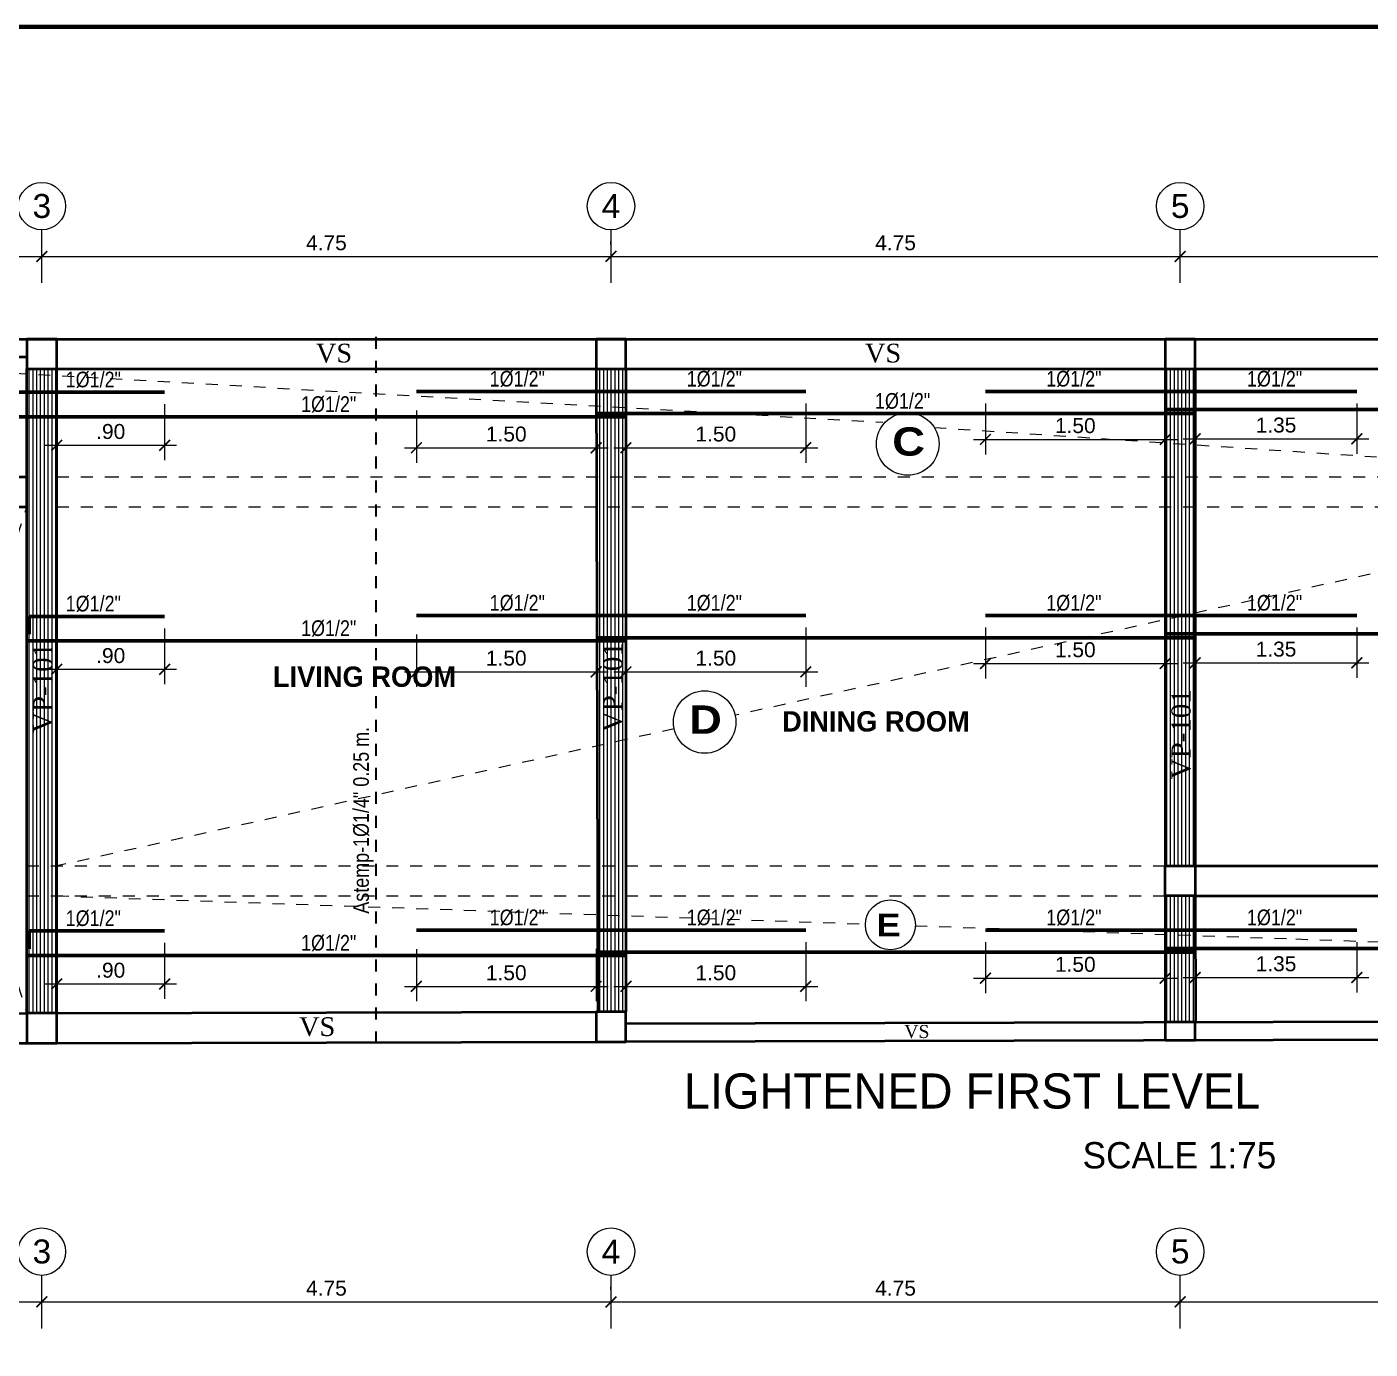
# Model space of a CAD drawing. Header units: millimetres. Extents: x 565 to 912, y 163 to 192.
# Drawn here: x 716.13 to 727.34, y 180.68 to 191.72 of the extents above; entities that cross this region are included whole.
import ezdxf

# ---------------------------------------------------------------- set-up
doc = ezdxf.new("R2010")
doc.units = ezdxf.units.MM
doc.header["$LTSCALE"] = 0.0125
doc.linetypes.add('DASHED2', pattern=[9.525, 6.35, -3.175])
for name, color, linetype, lineweight in [('ACERO', 150, 'Continuous', 60), ('COLUMNAS', 162, 'Continuous', 40), ('COTAS', 9, 'Continuous', 9), ('cotas_v', 130, 'Continuous', 20), ('MARKO', 186, 'Continuous', 80), ('proy', 254, 'Continuous', 0), ('PROYECCCIONES', 9, 'DASHED2', 9), ('PROYECCIONES', 7, 'DASHED2', 30), ('TEXTO', 6, 'Continuous', 15), ('VIGAS', 121, 'Continuous', 40)]:
    doc.layers.add(name, color=color, linetype=linetype, lineweight=lineweight)
doc.layers.add('DETALLES', color=1, linetype='Continuous')
doc.styles.add('ARIAL', font='arial.ttf')
doc.styles.add('NOMBRE-2', font='arial.ttf')
doc.styles.add('op', font='romab___.ttf')
doc.styles.add('TEXTO', font='stylu.ttf')
doc.dimstyles.new('PLANTA', dxfattribs={"dimtxt": 0.125, "dimasz": 0.09, "dimexe": 0.125, "dimexo": 0.1, "dimgap": 0.05, "dimtad": 1, "dimzin": 4, "dimdsep": 46, "dimtxsty": 'NOMBRE-2', "dimblk1": 'ARCHTICK', "dimblk2": 'ARCHTICK', "dimsah": 1, "dimcen": 0, "dimdle": 0.1, "dimclrd": 1, "dimclre": 1, "dimclrt": 256, "dimadec": 0, "dimazin": 0, "dimtfac": 1, "dimtmove": 1, "dimatfit": 3, "dimldrblk": 'ARCHTICK', "dimfxl": 0, "dimtolj": 1, "dimtzin": 0, "dimlwd": 0, "dimlwe": 0, "dimarcsym": 0})
pattern_1 = [(90, (21.27016, 2.200372), (-0.03175, 2e-18), [])]

# ---------------------------------------------------------------- blocks, each defined once
blk = doc.blocks.new('_ARCHTICK')
at = {"color": 0, "linetype": 'ByBlock', "const_width": 0.15}
blk.add_lwpolyline([(-0.5, -0.5), (0.5, 0.5)], dxfattribs=at)
blk = doc.blocks.new('*D346')
at = {"layer": 'COTAS', "color": 1, "lineweight": 0, "transparency": 16777216}
for p, q in [((716.256, 189.902), (716.256, 189.927)), ((721.006, 189.902), (721.006, 189.927)), ((716.156, 189.802), (721.106, 189.802))]:
    blk.add_line(p, q, dxfattribs=at)
at = {"layer": 'Defpoints', "color": 0, "transparency": 16777216}
for p in [(716.256, 189.802), (721.006, 189.802), (721.006, 189.802)]:
    blk.add_point(p, dxfattribs=at)
at = {"layer": 'COTAS', "color": 1, "lineweight": 0, "transparency": 16777216, "xscale": 0.09, "yscale": 0.09, "zscale": 0.09, "rotation": 180}
blk.add_blockref('_ARCHTICK', (716.256, 189.802), dxfattribs=at)
at = {"layer": 'COTAS', "color": 1, "lineweight": 0, "transparency": 16777216, "xscale": 0.09, "yscale": 0.09, "zscale": 0.09}
blk.add_blockref('_ARCHTICK', (721.006, 189.802), dxfattribs=at)
at = {"layer": 'COTAS', "transparency": 16777216, "insert": (718.631, 189.915), "char_height": 0.125, "attachment_point": 5, "style": 'NOMBRE-2'}
blk.add_mtext('\\A1;4.75', dxfattribs=at)
blk = doc.blocks.new('*D350')
at = {"layer": 'COTAS', "color": 1, "lineweight": 0, "transparency": 16777216}
for p, q in [((713.506, 189.68), (713.506, 189.927)), ((716.256, 189.902), (716.256, 189.927)), ((713.406, 189.802), (716.356, 189.802))]:
    blk.add_line(p, q, dxfattribs=at)
at = {"layer": 'Defpoints', "color": 0, "transparency": 16777216}
for p in [(716.256, 189.802), (716.256, 189.802), (713.506, 189.58)]:
    blk.add_point(p, dxfattribs=at)
at = {"layer": 'COTAS', "color": 1, "lineweight": 0, "transparency": 16777216, "xscale": 0.09, "yscale": 0.09, "zscale": 0.09, "rotation": 180}
blk.add_blockref('_ARCHTICK', (713.506, 189.802), dxfattribs=at)
at = {"layer": 'COTAS', "color": 1, "lineweight": 0, "transparency": 16777216, "xscale": 0.09, "yscale": 0.09, "zscale": 0.09}
blk.add_blockref('_ARCHTICK', (716.256, 189.802), dxfattribs=at)
at = {"layer": 'COTAS', "transparency": 16777216, "insert": (714.881, 189.916), "char_height": 0.125, "attachment_point": 5, "style": 'NOMBRE-2'}
blk.add_mtext('\\A1;2.75', dxfattribs=at)
blk = doc.blocks.new('*D351')
at = {"layer": 'COTAS', "color": 1, "lineweight": 0, "transparency": 16777216}
for p, q in [((725.756, 189.902), (725.756, 189.927)), ((730.006, 189.902), (730.006, 189.927)), ((725.656, 189.802), (730.106, 189.802))]:
    blk.add_line(p, q, dxfattribs=at)
at = {"layer": 'Defpoints', "color": 0, "transparency": 16777216}
for p in [(725.756, 189.802), (730.006, 189.802), (730.006, 189.802)]:
    blk.add_point(p, dxfattribs=at)
at = {"layer": 'COTAS', "color": 1, "lineweight": 0, "transparency": 16777216, "xscale": 0.09, "yscale": 0.09, "zscale": 0.09, "rotation": 180}
blk.add_blockref('_ARCHTICK', (725.756, 189.802), dxfattribs=at)
at = {"layer": 'COTAS', "color": 1, "lineweight": 0, "transparency": 16777216, "xscale": 0.09, "yscale": 0.09, "zscale": 0.09}
blk.add_blockref('_ARCHTICK', (730.006, 189.802), dxfattribs=at)
at = {"layer": 'COTAS', "transparency": 16777216, "insert": (727.881, 189.916), "char_height": 0.125, "attachment_point": 5, "style": 'NOMBRE-2'}
blk.add_mtext('\\A1;4.25', dxfattribs=at)
blk = doc.blocks.new('*D353')
at = {"layer": 'COTAS', "color": 1, "lineweight": 0, "transparency": 16777216}
for p, q in [((721.006, 189.902), (721.006, 189.927)), ((725.756, 189.902), (725.756, 189.927)), ((720.906, 189.802), (725.856, 189.802))]:
    blk.add_line(p, q, dxfattribs=at)
at = {"layer": 'Defpoints', "color": 0, "transparency": 16777216}
for p in [(721.006, 189.802), (725.756, 189.802), (725.756, 189.802)]:
    blk.add_point(p, dxfattribs=at)
at = {"layer": 'COTAS', "color": 1, "lineweight": 0, "transparency": 16777216, "xscale": 0.09, "yscale": 0.09, "zscale": 0.09, "rotation": 180}
blk.add_blockref('_ARCHTICK', (721.006, 189.802), dxfattribs=at)
at = {"layer": 'COTAS', "color": 1, "lineweight": 0, "transparency": 16777216, "xscale": 0.09, "yscale": 0.09, "zscale": 0.09}
blk.add_blockref('_ARCHTICK', (725.756, 189.802), dxfattribs=at)
at = {"layer": 'COTAS', "transparency": 16777216, "insert": (723.381, 189.915), "char_height": 0.125, "attachment_point": 5, "style": 'NOMBRE-2'}
blk.add_mtext('\\A1;4.75', dxfattribs=at)
blk = doc.blocks.new('*D282')
at = {"layer": 'COTAS', "color": 1, "lineweight": 0, "transparency": 16777216}
for p, q in [((716.256, 181.172), (716.256, 181.197)), ((721.006, 181.172), (721.006, 181.197)), ((716.156, 181.072), (721.106, 181.072))]:
    blk.add_line(p, q, dxfattribs=at)
at = {"layer": 'Defpoints', "color": 0, "transparency": 16777216}
for p in [(716.256, 181.072), (721.006, 181.072), (721.006, 181.072)]:
    blk.add_point(p, dxfattribs=at)
at = {"layer": 'COTAS', "color": 1, "lineweight": 0, "transparency": 16777216, "xscale": 0.09, "yscale": 0.09, "zscale": 0.09, "rotation": 180}
blk.add_blockref('_ARCHTICK', (716.256, 181.072), dxfattribs=at)
at = {"layer": 'COTAS', "color": 1, "lineweight": 0, "transparency": 16777216, "xscale": 0.09, "yscale": 0.09, "zscale": 0.09}
blk.add_blockref('_ARCHTICK', (721.006, 181.072), dxfattribs=at)
at = {"layer": 'COTAS', "transparency": 16777216, "insert": (718.631, 181.186), "char_height": 0.125, "attachment_point": 5, "style": 'NOMBRE-2'}
blk.add_mtext('\\A1;4.75', dxfattribs=at)
blk = doc.blocks.new('*D283')
at = {"layer": 'COTAS', "color": 1, "lineweight": 0, "transparency": 16777216}
for p, q in [((713.506, 180.95), (713.506, 181.197)), ((716.256, 181.172), (716.256, 181.197)), ((713.406, 181.072), (716.356, 181.072))]:
    blk.add_line(p, q, dxfattribs=at)
at = {"layer": 'Defpoints', "color": 0, "transparency": 16777216}
for p in [(716.256, 181.072), (716.256, 181.072), (713.506, 180.85)]:
    blk.add_point(p, dxfattribs=at)
at = {"layer": 'COTAS', "color": 1, "lineweight": 0, "transparency": 16777216, "xscale": 0.09, "yscale": 0.09, "zscale": 0.09, "rotation": 180}
blk.add_blockref('_ARCHTICK', (713.506, 181.072), dxfattribs=at)
at = {"layer": 'COTAS', "color": 1, "lineweight": 0, "transparency": 16777216, "xscale": 0.09, "yscale": 0.09, "zscale": 0.09}
blk.add_blockref('_ARCHTICK', (716.256, 181.072), dxfattribs=at)
at = {"layer": 'COTAS', "transparency": 16777216, "insert": (714.881, 181.186), "char_height": 0.125, "attachment_point": 5, "style": 'NOMBRE-2'}
blk.add_mtext('\\A1;2.75', dxfattribs=at)
blk = doc.blocks.new('*D286')
at = {"layer": 'COTAS', "color": 1, "lineweight": 0, "transparency": 16777216}
for p, q in [((721.006, 181.172), (721.006, 181.197)), ((725.756, 181.172), (725.756, 181.197)), ((720.906, 181.072), (725.856, 181.072))]:
    blk.add_line(p, q, dxfattribs=at)
at = {"layer": 'Defpoints', "color": 0, "transparency": 16777216}
for p in [(721.006, 181.072), (725.756, 181.072), (725.756, 181.072)]:
    blk.add_point(p, dxfattribs=at)
at = {"layer": 'COTAS', "color": 1, "lineweight": 0, "transparency": 16777216, "xscale": 0.09, "yscale": 0.09, "zscale": 0.09, "rotation": 180}
blk.add_blockref('_ARCHTICK', (721.006, 181.072), dxfattribs=at)
at = {"layer": 'COTAS', "color": 1, "lineweight": 0, "transparency": 16777216, "xscale": 0.09, "yscale": 0.09, "zscale": 0.09}
blk.add_blockref('_ARCHTICK', (725.756, 181.072), dxfattribs=at)
at = {"layer": 'COTAS', "transparency": 16777216, "insert": (723.381, 181.186), "char_height": 0.125, "attachment_point": 5, "style": 'NOMBRE-2'}
blk.add_mtext('\\A1;4.75', dxfattribs=at)
blk = doc.blocks.new('*D287')
at = {"layer": 'COTAS', "color": 1, "lineweight": 0, "transparency": 16777216}
for p, q in [((725.756, 181.172), (725.756, 181.197)), ((730.006, 181.172), (730.006, 181.197)), ((725.656, 181.072), (730.106, 181.072))]:
    blk.add_line(p, q, dxfattribs=at)
at = {"layer": 'Defpoints', "color": 0, "transparency": 16777216}
for p in [(725.756, 181.072), (730.006, 181.072), (730.006, 181.072)]:
    blk.add_point(p, dxfattribs=at)
at = {"layer": 'COTAS', "color": 1, "lineweight": 0, "transparency": 16777216, "xscale": 0.09, "yscale": 0.09, "zscale": 0.09, "rotation": 180}
blk.add_blockref('_ARCHTICK', (725.756, 181.072), dxfattribs=at)
at = {"layer": 'COTAS', "color": 1, "lineweight": 0, "transparency": 16777216, "xscale": 0.09, "yscale": 0.09, "zscale": 0.09}
blk.add_blockref('_ARCHTICK', (730.006, 181.072), dxfattribs=at)
at = {"layer": 'COTAS', "transparency": 16777216, "insert": (727.881, 181.186), "char_height": 0.125, "attachment_point": 5, "style": 'NOMBRE-2'}
blk.add_mtext('\\A1;4.25', dxfattribs=at)
blk = doc.blocks.new('*D293')
at = {"layer": 'COTAS', "color": 1, "lineweight": 0, "transparency": 16777216}
for p, q in [((716.381, 188.567), (716.381, 188.1)), ((717.281, 188.567), (717.281, 188.1)), ((716.281, 188.225), (717.381, 188.225))]:
    blk.add_line(p, q, dxfattribs=at)
at = {"layer": 'Defpoints', "color": 0, "transparency": 16777216}
for p in [(716.381, 188.667), (717.281, 188.667), (717.281, 188.225)]:
    blk.add_point(p, dxfattribs=at)
at = {"layer": 'COTAS', "color": 1, "lineweight": 0, "transparency": 16777216, "xscale": 0.09, "yscale": 0.09, "zscale": 0.09, "rotation": 180}
blk.add_blockref('_ARCHTICK', (716.381, 188.225), dxfattribs=at)
at = {"layer": 'COTAS', "color": 1, "lineweight": 0, "transparency": 16777216, "xscale": 0.09, "yscale": 0.09, "zscale": 0.09}
blk.add_blockref('_ARCHTICK', (717.281, 188.225), dxfattribs=at)
at = {"layer": 'COTAS', "transparency": 16777216, "insert": (716.831, 188.339), "char_height": 0.125, "attachment_point": 5, "style": 'NOMBRE-2'}
blk.add_mtext('\\A1;.90', dxfattribs=at)
blk = doc.blocks.new('*D294')
at = {"layer": 'COTAS', "color": 1, "lineweight": 0, "transparency": 16777216}
for p, q in [((719.382, 188.516), (719.382, 188.079)), ((720.882, 188.52), (720.882, 188.079)), ((719.282, 188.204), (720.982, 188.204))]:
    blk.add_line(p, q, dxfattribs=at)
at = {"layer": 'Defpoints', "color": 0, "transparency": 16777216}
for p in [(719.382, 188.616), (720.882, 188.62), (720.882, 188.204)]:
    blk.add_point(p, dxfattribs=at)
at = {"layer": 'COTAS', "color": 1, "lineweight": 0, "transparency": 16777216, "xscale": 0.09, "yscale": 0.09, "zscale": 0.09, "rotation": 180}
blk.add_blockref('_ARCHTICK', (719.382, 188.204), dxfattribs=at)
at = {"layer": 'COTAS', "color": 1, "lineweight": 0, "transparency": 16777216, "xscale": 0.09, "yscale": 0.09, "zscale": 0.09}
blk.add_blockref('_ARCHTICK', (720.882, 188.204), dxfattribs=at)
at = {"layer": 'COTAS', "transparency": 16777216, "insert": (720.132, 188.318), "char_height": 0.125, "attachment_point": 5, "style": 'NOMBRE-2'}
blk.add_mtext('\\A1;1.50', dxfattribs=at)
blk = doc.blocks.new('*D295')
at = {"layer": 'COTAS', "color": 1, "lineweight": 0, "transparency": 16777216}
for p, q in [((721.131, 188.574), (721.131, 188.079)), ((722.631, 188.574), (722.631, 188.079)), ((721.031, 188.204), (722.731, 188.204))]:
    blk.add_line(p, q, dxfattribs=at)
at = {"layer": 'Defpoints', "color": 0, "transparency": 16777216}
for p in [(721.131, 188.674), (722.631, 188.674), (722.631, 188.204)]:
    blk.add_point(p, dxfattribs=at)
at = {"layer": 'COTAS', "color": 1, "lineweight": 0, "transparency": 16777216, "xscale": 0.09, "yscale": 0.09, "zscale": 0.09, "rotation": 180}
blk.add_blockref('_ARCHTICK', (721.131, 188.204), dxfattribs=at)
at = {"layer": 'COTAS', "color": 1, "lineweight": 0, "transparency": 16777216, "xscale": 0.09, "yscale": 0.09, "zscale": 0.09}
blk.add_blockref('_ARCHTICK', (722.631, 188.204), dxfattribs=at)
at = {"layer": 'COTAS', "transparency": 16777216, "insert": (721.881, 188.318), "char_height": 0.125, "attachment_point": 5, "style": 'NOMBRE-2'}
blk.add_mtext('\\A1;1.50', dxfattribs=at)
blk = doc.blocks.new('*D296')
at = {"layer": 'COTAS', "color": 1, "lineweight": 0, "transparency": 16777216}
for p, q in [((724.131, 188.574), (724.131, 188.149)), ((725.631, 188.574), (725.631, 188.149)), ((724.031, 188.274), (725.731, 188.274))]:
    blk.add_line(p, q, dxfattribs=at)
at = {"layer": 'Defpoints', "color": 0, "transparency": 16777216}
for p in [(724.131, 188.674), (725.631, 188.674), (725.631, 188.274)]:
    blk.add_point(p, dxfattribs=at)
at = {"layer": 'COTAS', "color": 1, "lineweight": 0, "transparency": 16777216, "xscale": 0.09, "yscale": 0.09, "zscale": 0.09, "rotation": 180}
blk.add_blockref('_ARCHTICK', (724.131, 188.274), dxfattribs=at)
at = {"layer": 'COTAS', "color": 1, "lineweight": 0, "transparency": 16777216, "xscale": 0.09, "yscale": 0.09, "zscale": 0.09}
blk.add_blockref('_ARCHTICK', (725.631, 188.274), dxfattribs=at)
at = {"layer": 'COTAS', "transparency": 16777216, "insert": (724.881, 188.388), "char_height": 0.125, "attachment_point": 5, "style": 'NOMBRE-2'}
blk.add_mtext('\\A1;1.50', dxfattribs=at)
blk = doc.blocks.new('*D297')
at = {"layer": 'COTAS', "color": 1, "lineweight": 0, "transparency": 16777216}
for p, q in [((725.881, 188.574), (725.881, 188.154)), ((727.231, 188.574), (727.231, 188.154)), ((725.781, 188.279), (727.331, 188.279))]:
    blk.add_line(p, q, dxfattribs=at)
at = {"layer": 'Defpoints', "color": 0, "transparency": 16777216}
for p in [(725.881, 188.674), (727.231, 188.674), (727.231, 188.279)]:
    blk.add_point(p, dxfattribs=at)
at = {"layer": 'COTAS', "color": 1, "lineweight": 0, "transparency": 16777216, "xscale": 0.09, "yscale": 0.09, "zscale": 0.09, "rotation": 180}
blk.add_blockref('_ARCHTICK', (725.881, 188.279), dxfattribs=at)
at = {"layer": 'COTAS', "color": 1, "lineweight": 0, "transparency": 16777216, "xscale": 0.09, "yscale": 0.09, "zscale": 0.09}
blk.add_blockref('_ARCHTICK', (727.231, 188.279), dxfattribs=at)
at = {"layer": 'COTAS', "transparency": 16777216, "insert": (726.556, 188.393), "char_height": 0.125, "attachment_point": 5, "style": 'NOMBRE-2'}
blk.add_mtext('\\A1;1.35', dxfattribs=at)
blk = doc.blocks.new('*D299')
at = {"layer": 'COTAS', "color": 1, "lineweight": 0, "transparency": 16777216}
for p, q in [((716.381, 186.696), (716.381, 186.229)), ((717.281, 186.696), (717.281, 186.229)), ((716.281, 186.354), (717.381, 186.354))]:
    blk.add_line(p, q, dxfattribs=at)
at = {"layer": 'Defpoints', "color": 0, "transparency": 16777216}
for p in [(716.381, 186.796), (717.281, 186.796), (717.281, 186.354)]:
    blk.add_point(p, dxfattribs=at)
at = {"layer": 'COTAS', "color": 1, "lineweight": 0, "transparency": 16777216, "xscale": 0.09, "yscale": 0.09, "zscale": 0.09, "rotation": 180}
blk.add_blockref('_ARCHTICK', (716.381, 186.354), dxfattribs=at)
at = {"layer": 'COTAS', "color": 1, "lineweight": 0, "transparency": 16777216, "xscale": 0.09, "yscale": 0.09, "zscale": 0.09}
blk.add_blockref('_ARCHTICK', (717.281, 186.354), dxfattribs=at)
at = {"layer": 'COTAS', "transparency": 16777216, "insert": (716.831, 186.468), "char_height": 0.125, "attachment_point": 5, "style": 'NOMBRE-2'}
blk.add_mtext('\\A1;.90', dxfattribs=at)
blk = doc.blocks.new('*D300')
at = {"layer": 'COTAS', "color": 1, "lineweight": 0, "transparency": 16777216}
for p, q in [((719.382, 186.645), (719.382, 186.208)), ((720.882, 186.649), (720.882, 186.208)), ((719.282, 186.333), (720.982, 186.333))]:
    blk.add_line(p, q, dxfattribs=at)
at = {"layer": 'Defpoints', "color": 0, "transparency": 16777216}
for p in [(719.382, 186.745), (720.882, 186.749), (720.882, 186.333)]:
    blk.add_point(p, dxfattribs=at)
at = {"layer": 'COTAS', "color": 1, "lineweight": 0, "transparency": 16777216, "xscale": 0.09, "yscale": 0.09, "zscale": 0.09, "rotation": 180}
blk.add_blockref('_ARCHTICK', (719.382, 186.333), dxfattribs=at)
at = {"layer": 'COTAS', "color": 1, "lineweight": 0, "transparency": 16777216, "xscale": 0.09, "yscale": 0.09, "zscale": 0.09}
blk.add_blockref('_ARCHTICK', (720.882, 186.333), dxfattribs=at)
at = {"layer": 'COTAS', "transparency": 16777216, "insert": (720.132, 186.447), "char_height": 0.125, "attachment_point": 5, "style": 'NOMBRE-2'}
blk.add_mtext('\\A1;1.50', dxfattribs=at)
blk = doc.blocks.new('*D301')
at = {"layer": 'COTAS', "color": 1, "lineweight": 0, "transparency": 16777216}
for p, q in [((721.131, 186.703), (721.131, 186.208)), ((722.631, 186.703), (722.631, 186.208)), ((721.031, 186.333), (722.731, 186.333))]:
    blk.add_line(p, q, dxfattribs=at)
at = {"layer": 'Defpoints', "color": 0, "transparency": 16777216}
for p in [(721.131, 186.803), (722.631, 186.803), (722.631, 186.333)]:
    blk.add_point(p, dxfattribs=at)
at = {"layer": 'COTAS', "color": 1, "lineweight": 0, "transparency": 16777216, "xscale": 0.09, "yscale": 0.09, "zscale": 0.09, "rotation": 180}
blk.add_blockref('_ARCHTICK', (721.131, 186.333), dxfattribs=at)
at = {"layer": 'COTAS', "color": 1, "lineweight": 0, "transparency": 16777216, "xscale": 0.09, "yscale": 0.09, "zscale": 0.09}
blk.add_blockref('_ARCHTICK', (722.631, 186.333), dxfattribs=at)
at = {"layer": 'COTAS', "transparency": 16777216, "insert": (721.881, 186.447), "char_height": 0.125, "attachment_point": 5, "style": 'NOMBRE-2'}
blk.add_mtext('\\A1;1.50', dxfattribs=at)
blk = doc.blocks.new('*D302')
at = {"layer": 'COTAS', "color": 1, "lineweight": 0, "transparency": 16777216}
for p, q in [((724.131, 186.703), (724.131, 186.278)), ((725.631, 186.703), (725.631, 186.278)), ((724.031, 186.403), (725.731, 186.403))]:
    blk.add_line(p, q, dxfattribs=at)
at = {"layer": 'Defpoints', "color": 0, "transparency": 16777216}
for p in [(724.131, 186.803), (725.631, 186.803), (725.631, 186.403)]:
    blk.add_point(p, dxfattribs=at)
at = {"layer": 'COTAS', "color": 1, "lineweight": 0, "transparency": 16777216, "xscale": 0.09, "yscale": 0.09, "zscale": 0.09, "rotation": 180}
blk.add_blockref('_ARCHTICK', (724.131, 186.403), dxfattribs=at)
at = {"layer": 'COTAS', "color": 1, "lineweight": 0, "transparency": 16777216, "xscale": 0.09, "yscale": 0.09, "zscale": 0.09}
blk.add_blockref('_ARCHTICK', (725.631, 186.403), dxfattribs=at)
at = {"layer": 'COTAS', "transparency": 16777216, "insert": (724.881, 186.517), "char_height": 0.125, "attachment_point": 5, "style": 'NOMBRE-2'}
blk.add_mtext('\\A1;1.50', dxfattribs=at)
blk = doc.blocks.new('*D303')
at = {"layer": 'COTAS', "color": 1, "lineweight": 0, "transparency": 16777216}
for p, q in [((725.881, 186.703), (725.881, 186.283)), ((727.231, 186.703), (727.231, 186.283)), ((725.781, 186.408), (727.331, 186.408))]:
    blk.add_line(p, q, dxfattribs=at)
at = {"layer": 'Defpoints', "color": 0, "transparency": 16777216}
for p in [(725.881, 186.803), (727.231, 186.803), (727.231, 186.408)]:
    blk.add_point(p, dxfattribs=at)
at = {"layer": 'COTAS', "color": 1, "lineweight": 0, "transparency": 16777216, "xscale": 0.09, "yscale": 0.09, "zscale": 0.09, "rotation": 180}
blk.add_blockref('_ARCHTICK', (725.881, 186.408), dxfattribs=at)
at = {"layer": 'COTAS', "color": 1, "lineweight": 0, "transparency": 16777216, "xscale": 0.09, "yscale": 0.09, "zscale": 0.09}
blk.add_blockref('_ARCHTICK', (727.231, 186.408), dxfattribs=at)
at = {"layer": 'COTAS', "transparency": 16777216, "insert": (726.556, 186.522), "char_height": 0.125, "attachment_point": 5, "style": 'NOMBRE-2'}
blk.add_mtext('\\A1;1.35', dxfattribs=at)
blk = doc.blocks.new('*D305')
at = {"layer": 'COTAS', "color": 1, "lineweight": 0, "transparency": 16777216}
for p, q in [((716.381, 184.07), (716.381, 183.602)), ((717.281, 184.07), (717.281, 183.602)), ((716.281, 183.727), (717.381, 183.727))]:
    blk.add_line(p, q, dxfattribs=at)
at = {"layer": 'Defpoints', "color": 0, "transparency": 16777216}
for p in [(716.381, 184.17), (717.281, 184.17), (717.281, 183.727)]:
    blk.add_point(p, dxfattribs=at)
at = {"layer": 'COTAS', "color": 1, "lineweight": 0, "transparency": 16777216, "xscale": 0.09, "yscale": 0.09, "zscale": 0.09, "rotation": 180}
blk.add_blockref('_ARCHTICK', (716.381, 183.727), dxfattribs=at)
at = {"layer": 'COTAS', "color": 1, "lineweight": 0, "transparency": 16777216, "xscale": 0.09, "yscale": 0.09, "zscale": 0.09}
blk.add_blockref('_ARCHTICK', (717.281, 183.727), dxfattribs=at)
at = {"layer": 'COTAS', "transparency": 16777216, "insert": (716.831, 183.841), "char_height": 0.125, "attachment_point": 5, "style": 'NOMBRE-2'}
blk.add_mtext('\\A1;.90', dxfattribs=at)
blk = doc.blocks.new('*D306')
at = {"layer": 'COTAS', "color": 1, "lineweight": 0, "transparency": 16777216}
for p, q in [((724.131, 184.076), (724.131, 183.651)), ((725.631, 184.076), (725.631, 183.651)), ((724.031, 183.776), (725.731, 183.776))]:
    blk.add_line(p, q, dxfattribs=at)
at = {"layer": 'Defpoints', "color": 0, "transparency": 16777216}
for p in [(724.131, 184.176), (725.631, 184.176), (725.631, 183.776)]:
    blk.add_point(p, dxfattribs=at)
at = {"layer": 'COTAS', "color": 1, "lineweight": 0, "transparency": 16777216, "xscale": 0.09, "yscale": 0.09, "zscale": 0.09, "rotation": 180}
blk.add_blockref('_ARCHTICK', (724.131, 183.776), dxfattribs=at)
at = {"layer": 'COTAS', "color": 1, "lineweight": 0, "transparency": 16777216, "xscale": 0.09, "yscale": 0.09, "zscale": 0.09}
blk.add_blockref('_ARCHTICK', (725.631, 183.776), dxfattribs=at)
at = {"layer": 'COTAS', "transparency": 16777216, "insert": (724.881, 183.89), "char_height": 0.125, "attachment_point": 5, "style": 'NOMBRE-2'}
blk.add_mtext('\\A1;1.50', dxfattribs=at)
blk = doc.blocks.new('*D307')
at = {"layer": 'COTAS', "color": 1, "lineweight": 0, "transparency": 16777216}
for p, q in [((721.131, 184.076), (721.131, 183.582)), ((722.631, 184.076), (722.631, 183.582)), ((721.031, 183.707), (722.731, 183.707))]:
    blk.add_line(p, q, dxfattribs=at)
at = {"layer": 'Defpoints', "color": 0, "transparency": 16777216}
for p in [(721.131, 184.176), (722.631, 184.176), (722.631, 183.707)]:
    blk.add_point(p, dxfattribs=at)
at = {"layer": 'COTAS', "color": 1, "lineweight": 0, "transparency": 16777216, "xscale": 0.09, "yscale": 0.09, "zscale": 0.09, "rotation": 180}
blk.add_blockref('_ARCHTICK', (721.131, 183.707), dxfattribs=at)
at = {"layer": 'COTAS', "color": 1, "lineweight": 0, "transparency": 16777216, "xscale": 0.09, "yscale": 0.09, "zscale": 0.09}
blk.add_blockref('_ARCHTICK', (722.631, 183.707), dxfattribs=at)
at = {"layer": 'COTAS', "transparency": 16777216, "insert": (721.881, 183.82), "char_height": 0.125, "attachment_point": 5, "style": 'NOMBRE-2'}
blk.add_mtext('\\A1;1.50', dxfattribs=at)
blk = doc.blocks.new('*D308')
at = {"layer": 'COTAS', "color": 1, "lineweight": 0, "transparency": 16777216}
for p, q in [((719.382, 184.018), (719.382, 183.582)), ((720.882, 184.022), (720.882, 183.582)), ((719.282, 183.707), (720.982, 183.707))]:
    blk.add_line(p, q, dxfattribs=at)
at = {"layer": 'Defpoints', "color": 0, "transparency": 16777216}
for p in [(719.382, 184.118), (720.882, 184.122), (720.882, 183.707)]:
    blk.add_point(p, dxfattribs=at)
at = {"layer": 'COTAS', "color": 1, "lineweight": 0, "transparency": 16777216, "xscale": 0.09, "yscale": 0.09, "zscale": 0.09, "rotation": 180}
blk.add_blockref('_ARCHTICK', (719.382, 183.707), dxfattribs=at)
at = {"layer": 'COTAS', "color": 1, "lineweight": 0, "transparency": 16777216, "xscale": 0.09, "yscale": 0.09, "zscale": 0.09}
blk.add_blockref('_ARCHTICK', (720.882, 183.707), dxfattribs=at)
at = {"layer": 'COTAS', "transparency": 16777216, "insert": (720.132, 183.82), "char_height": 0.125, "attachment_point": 5, "style": 'NOMBRE-2'}
blk.add_mtext('\\A1;1.50', dxfattribs=at)
blk = doc.blocks.new('*D310')
at = {"layer": 'COTAS', "color": 1, "lineweight": 0, "transparency": 16777216}
for p, q in [((725.881, 184.076), (725.881, 183.656)), ((727.231, 184.076), (727.231, 183.656)), ((725.781, 183.781), (727.331, 183.781))]:
    blk.add_line(p, q, dxfattribs=at)
at = {"layer": 'Defpoints', "color": 0, "transparency": 16777216}
for p in [(725.881, 184.176), (727.231, 184.176), (727.231, 183.781)]:
    blk.add_point(p, dxfattribs=at)
at = {"layer": 'COTAS', "color": 1, "lineweight": 0, "transparency": 16777216, "xscale": 0.09, "yscale": 0.09, "zscale": 0.09, "rotation": 180}
blk.add_blockref('_ARCHTICK', (725.881, 183.781), dxfattribs=at)
at = {"layer": 'COTAS', "color": 1, "lineweight": 0, "transparency": 16777216, "xscale": 0.09, "yscale": 0.09, "zscale": 0.09}
blk.add_blockref('_ARCHTICK', (727.231, 183.781), dxfattribs=at)
at = {"layer": 'COTAS', "transparency": 16777216, "insert": (726.556, 183.895), "char_height": 0.125, "attachment_point": 5, "style": 'NOMBRE-2'}
blk.add_mtext('\\A1;1.35', dxfattribs=at)

msp = doc.modelspace()

# ---------------------------------------------------------------- hatches: boundary and pattern name
at = {"layer": 'proy'}
h = msp.add_hatch(dxfattribs=at)
h.set_pattern_fill('LINE', color=256, scale=0.01, angle=90, style=0)
h.set_pattern_definition(pattern_1)
h.paths.add_polyline_path([(709.08115, 187.71213), (708.83115, 187.71213), (708.83115, 183.46213), (709.08115, 183.46213)])
h.paths.add_polyline_path([(713.63115, 188.96213), (713.38115, 188.96213), (713.38115, 187.96213), (713.63115, 187.96213)])
h.paths.add_polyline_path([(716.38115, 188.86213), (716.13115, 188.86213), (716.13115, 183.48196), (716.38115, 183.48196)])
h.paths.add_polyline_path([(713.63115, 187.71213), (713.38115, 187.71213), (713.38115, 183.47449), (713.63115, 183.47449)])
h = msp.add_hatch(dxfattribs=at)
h.set_pattern_fill('LINE', color=256, scale=0.01, angle=90, style=0)
h.set_pattern_definition(pattern_1)
h.paths.add_polyline_path([(721.13115, 188.86213), (720.88115, 188.86213), (720.89654, 183.49487), (721.13115, 183.49487)])
h = msp.add_hatch(dxfattribs=at)
h.set_pattern_fill('LINE', color=256, scale=0.01, angle=90, style=0)
h.set_pattern_definition(pattern_1)
h.paths.add_polyline_path([(725.88115, 188.86213), (725.63115, 188.86213), (725.63115, 184.71229), (725.88115, 184.71229)])
h = msp.add_hatch(dxfattribs=at)
h.set_pattern_fill('LINE', color=256, scale=0.01, angle=90, style=0)
h.set_pattern_definition(pattern_1)
h.paths.add_polyline_path([(725.88115, 184.46229), (725.63115, 184.46229), (725.63115, 183.40791), (725.88401, 183.4086)])

# ---------------------------------------------------------------- linework, layer by layer
at = {"layer": 'ACERO'}
for p, q in [((720.88169, 188.67407), (719.38169, 188.67407)), ((720.88169, 188.67407), (721.13115, 188.67407)), ((721.13115, 188.67407), (722.63115, 188.67407)), ((725.63115, 188.67407), (724.13115, 188.67407)), ((725.63115, 188.67407), (725.88115, 188.67407)), ((725.88115, 188.67407), (727.23115, 188.67407)), ((713.42016, 188.66747), (716.38115, 188.66747)), ((716.38115, 188.66747), (717.28115, 188.66747)), ((713.42016, 188.46213), (721.13115, 188.46213)), ((720.88222, 188.48921), (725.88115, 188.48921)), ((725.63115, 188.52223), (730.83179, 188.52223)), ((716.38115, 186.79648), (716.15066, 186.79648)), ((716.15066, 186.79648), (716.15066, 186.64648)), ((716.38115, 186.79648), (717.28115, 186.79648)), ((720.88169, 186.80308), (719.38169, 186.80308)), ((720.88169, 186.80308), (721.13115, 186.80308)), ((721.13115, 186.80308), (722.63115, 186.80308)), ((725.63115, 186.80308), (724.13115, 186.80308)), ((725.63115, 186.80308), (725.88115, 186.80308)), ((725.88115, 186.80308), (727.23115, 186.80308)), ((716.13115, 186.59113), (721.13115, 186.59113)), ((720.88222, 186.61822), (725.88115, 186.61822)), ((725.63115, 186.65124), (730.83179, 186.65124)), ((716.15066, 184.16959), (716.15066, 184.01959)), ((716.38115, 184.16959), (716.15066, 184.16959)), ((716.38115, 184.16959), (717.28115, 184.16959)), ((720.88169, 184.17619), (719.38169, 184.17619)), ((720.88169, 184.17619), (721.13115, 184.17619)), ((721.13115, 184.17619), (722.63115, 184.17619)), ((725.63115, 184.17619), (724.13115, 184.17619)), ((725.63115, 184.17619), (725.88115, 184.17619)), ((725.88115, 184.17619), (727.23115, 184.17619)), ((716.13115, 183.96424), (721.13115, 183.96424)), ((720.88222, 183.99133), (725.88115, 183.99133)), ((725.63115, 184.02409), (732.92232, 184.02409))]:
    msp.add_line(p, q, dxfattribs=at)
at = {"layer": 'COLUMNAS'}
for points in [[(716.13115, 188.86213), (716.38115, 188.86213), (716.38115, 189.11213), (716.13115, 189.11213)], [(720.88115, 188.86213), (721.13115, 188.86213), (721.13115, 189.11213), (720.88115, 189.11213)], [(725.63115, 188.86213), (725.88115, 188.86213), (725.88115, 189.11213), (725.63115, 189.11213)], [(725.63115, 184.71229), (725.88115, 184.71229), (725.88115, 184.46229), (725.63115, 184.46229)], [(716.13115, 183.23196), (716.38115, 183.23196), (716.38115, 183.48196), (716.13115, 183.48196)], [(720.88115, 183.24487), (721.13115, 183.24487), (721.13115, 183.49487), (720.88115, 183.49487)], [(725.63115, 183.25845), (725.88115, 183.25845), (725.88142, 183.40846), (725.63142, 183.40778)]]:
    msp.add_lwpolyline(points, close=True, dxfattribs=at)
at = {"layer": 'cotas_v'}
for centre, radius in [((723.48261, 188.23594), 0.2609), ((721.78769, 185.91368), 0.2609), ((723.33748, 184.22059), 0.20872)]:
    msp.add_circle(centre, radius, dxfattribs=at)
at = {"layer": 'MARKO'}
msp.add_lwpolyline([(706.47097, 191.71852), (706.47097, 163.21852), (770.06423, 163.21852), (770.06423, 191.71852)], close=True, dxfattribs=at)
at = {"layer": 'PROYECCCIONES'}
for p, q in [((713.63115, 188.96213), (723.27452, 188.41805)), ((723.70403, 188.37393), (729.88115, 187.96213)), ((716.38115, 187.96213), (716.80004, 187.96213)), ((716.80004, 187.96213), (730.93115, 187.96213)), ((714.78115, 183.47449), (716.13115, 187.71213)), ((714.78115, 187.71213), (716.13115, 183.48196)), ((716.38115, 187.71213), (730.93115, 187.71213)), ((729.88115, 187.71213), (722.04238, 185.97027)), ((721.533, 185.85709), (716.38115, 184.71229)), ((716.13115, 184.71229), (725.63115, 184.71229)), ((716.13115, 184.46229), (725.63115, 184.46229)), ((716.38115, 184.46229), (723.12888, 184.22783)), ((723.54607, 184.21334), (726.72276, 184.10296)), ((726.72276, 184.10296), (745.18115, 183.4616))]:
    msp.add_line(p, q, dxfattribs=at)
at = {"layer": 'PROYECCIONES'}
msp.add_line((719.0423, 189.13095), (719.0423, 183.23987), dxfattribs=at)
at = {"layer": 'TEXTO'}
for p, q in [((716.25615, 189.5799), (716.25615, 190.0237)), ((721.00615, 189.5799), (721.00615, 190.0237)), ((725.75615, 189.5799), (725.75615, 190.0237)), ((716.25615, 180.85017), (716.25615, 181.29397)), ((721.00615, 180.85017), (721.00615, 181.29397)), ((725.75615, 180.85017), (725.75615, 181.29397))]:
    msp.add_line(p, q, dxfattribs=at)
for centre in [(716.25615, 190.22162), (721.00615, 190.22162), (725.75615, 190.22162), (716.25615, 181.49189), (721.00615, 181.49189), (725.75615, 181.49189)]:
    msp.add_circle(centre, 0.19792, dxfattribs=at)
at = {"layer": 'VIGAS'}
for p, q in [((708.83115, 189.11213), (729.88115, 189.11213)), ((713.63115, 188.96213), (716.13115, 188.96213)), ((716.13115, 183.48196), (716.13115, 188.86213)), ((716.38115, 183.48196), (716.38115, 188.86213)), ((716.38115, 188.86213), (720.88115, 188.86213)), ((720.88115, 188.86213), (720.89654, 183.49491)), ((721.13115, 188.86213), (725.63115, 188.86213)), ((721.13115, 188.86213), (721.13115, 183.49487)), ((725.63115, 188.86213), (725.63115, 184.71229)), ((725.88115, 188.86213), (729.88115, 188.86213)), ((725.88115, 188.86213), (725.88115, 184.71229)), ((713.63115, 187.96213), (716.13115, 187.96213)), ((713.63115, 187.71213), (716.13115, 187.71213)), ((725.88115, 184.71229), (729.88115, 184.71229)), ((725.63115, 184.46229), (725.63115, 183.40791)), ((725.88115, 184.46229), (725.88401, 183.40846)), ((725.88115, 184.46229), (729.88115, 184.46213)), ((713.63115, 183.47449), (716.13115, 183.48196)), ((716.38115, 183.48196), (720.88115, 183.49487)), ((721.13074, 183.39555), (745.18115, 183.4616)), ((721.13115, 183.24555), (744.43115, 183.30954)), ((713.63115, 183.22517), (716.13115, 183.23196)), ((716.38115, 183.23264), (720.88115, 183.24487))]:
    msp.add_line(p, q, dxfattribs=at)

# ---------------------------------------------------------------- texts
at = {"layer": 'COLUMNAS', "attachment_point": 1, "style": 'NOMBRE-2'}
for s, insert, char_height in [('{\\fVineta BT|b0|i0|c0|p82;LIGHTENED FIRST LEVEL}', (721.6143, 182.97977), 0.2929546), ('{\\fVineta BT|b0|i0|c0|p82;SCALE 1:75}', (724.94168, 182.4065), 0.219716)]:
    msp.add_mtext(s, dxfattribs=dict(at, insert=insert, char_height=char_height))
at = {"layer": 'cotas_v', "style": 'NOMBRE-2'}
for s, insert, char_height, attachment_point in [('{\\fArial Narrow|b0|i0|c0|p34;1%%c1/2"}', (716.6858, 188.7716), 0.13068, 5), ('{\\fArial Narrow|b0|i0|c0|p34;1%%c1/2"}', (720.2244, 188.7782), 0.13068, 5), ('{\\fArial Narrow|b0|i0|c0|p34;1%%c1/2"}', (721.86882, 188.7782), 0.13068, 5), ('{\\fArial Narrow|b0|i0|c0|p34;1%%c1/2"}', (724.86882, 188.7782), 0.13068, 5), ('{\\fArial Narrow|b0|i0|c0|p34;1%%c1/2"}', (726.54382, 188.7782), 0.13068, 5), ('{\\fArial Narrow|b0|i0|c0|p34;1%%c1/2"}', (718.65018, 188.56626), 0.13068, 5), ('{\\fArial Narrow|b0|i0|c0|p34;1%%c1/2"}', (723.43952, 188.59302), 0.13068, 5), ('{\\fArial Black|b0|i0|c0|p34;C}', (723.35329, 188.37462), 0.2363167, 1), ('{\\fArial Narrow|b0|i0|c0|p34;1%%c1/2"}', (716.6858, 186.90061), 0.13068, 5), ('{\\fArial Narrow|b0|i0|c0|p34;1%%c1/2"}', (720.2244, 186.90721), 0.13068, 5), ('{\\fArial Narrow|b0|i0|c0|p34;1%%c1/2"}', (721.86882, 186.90721), 0.13068, 5), ('{\\fArial Narrow|b0|i0|c0|p34;1%%c1/2"}', (724.86882, 186.90721), 0.13068, 5), ('{\\fArial Narrow|b0|i0|c0|p34;1%%c1/2"}', (726.54382, 186.90721), 0.13068, 5), ('{\\fArial Narrow|b0|i0|c0|p34;1%%c1/2"}', (718.65018, 186.69527), 0.13068, 5), ('{\\fArial Black|b0|i0|c0|p34;D}', (721.65837, 186.05236), 0.2363167, 1), ('{\\fArial Narrow|b0|i0|c0|p34;1%%c1/2"}', (716.6858, 184.27372), 0.13068, 5), ('{\\fArial Narrow|b0|i0|c0|p34;1%%c1/2"}', (720.2244, 184.28032), 0.13068, 5), ('{\\fArial Narrow|b0|i0|c0|p34;1%%c1/2"}', (721.86882, 184.28032), 0.13068, 5), ('{\\fArial Black|b0|i0|c0|p34;E}', (723.22164, 184.31321), 0.1890534, 1), ('{\\fArial Narrow|b0|i0|c0|p34;1%%c1/2"}', (724.86882, 184.28032), 0.13068, 5), ('{\\fArial Narrow|b0|i0|c0|p34;1%%c1/2"}', (726.54382, 184.28032), 0.13068, 5), ('{\\fArial Narrow|b0|i0|c0|p34;1%%c1/2"}', (718.65018, 184.06838), 0.13068, 5)]:
    msp.add_mtext(s, dxfattribs=dict(at, insert=insert, char_height=char_height, attachment_point=attachment_point))
at = {"layer": 'cotas_v', "insert": (718.93948, 185.09336), "char_height": 0.13068, "attachment_point": 5, "rotation": 90, "style": 'NOMBRE-2'}
msp.add_mtext('{\\fArial Narrow|b0|i0|c0|p34;Astemp-1%%c1/4" 0.25 m.}', dxfattribs=at)
at = {"layer": 'DETALLES', "attachment_point": 1, "style": 'TEXTO'}
for insert, char_height in [((718.54334, 189.07299), 0.1565363), ((723.1257, 189.07299), 0.1565363), ((718.40297, 183.44895), 0.1565363), ((723.45371, 183.38439), 0.1087058)]:
    msp.add_mtext('{\\fRomantic|b0|i0|c2|p2;VS}', dxfattribs=dict(at, insert=insert, char_height=char_height))
at = {"layer": 'DETALLES', "char_height": 0.1598614, "attachment_point": 1, "rotation": 90, "style": 'TEXTO'}
for insert in [(716.18315, 185.82303), (720.94085, 185.8295), (725.68315, 185.43635)]:
    msp.add_mtext('{\\fRomantic|b0|i0|c2|p2;VP-101}', dxfattribs=dict(at, insert=insert))
at = {"layer": 'proy', "style": 'op'}
for s, p in [('LIVING ROOM', (718.18479, 186.20776)), ('DINING ROOM', (722.43393, 185.8346))]:
    msp.add_text(s, height=0.17, dxfattribs=at).set_placement(p)
at = {"layer": 'TEXTO', "char_height": 0.2, "attachment_point": 5, "style": 'ARIAL'}
for s, insert in [('3', (716.25615, 190.22162)), ('4', (721.00615, 190.22162)), ('5', (725.75615, 190.22162)), ('3', (716.25615, 181.49189)), ('4', (721.00615, 181.49189)), ('5', (725.75615, 181.49189))]:
    msp.add_mtext(s, dxfattribs=dict(at, insert=insert))

# ---------------------------------------------------------------- dimensions: what is measured, and where the dimension line sits
at = {"layer": 'COTAS'}
for base, p1, p2, picture, middle in [((716.25615, 189.8018), (713.50615, 189.5799), (716.25615, 189.8018), '*D350', (714.88115, 189.91563)), ((721.00615, 189.8018), (716.25615, 189.8018), (721.00615, 189.8018), '*D346', (718.63115, 189.91537)), ((725.75615, 189.8018), (721.00615, 189.8018), (725.75615, 189.8018), '*D353', (723.38115, 189.91537)), ((730.00615, 189.8018), (725.75615, 189.8018), (730.00615, 189.8018), '*D351', (727.88115, 189.91563)), ((722.63115, 188.20449), (721.13115, 188.67407), (722.63115, 188.67407), '*D295', (721.88115, 188.31831)), ((725.63115, 188.27437), (724.13115, 188.67407), (725.63115, 188.67407), '*D296', (724.88115, 188.38819)), ((727.23115, 188.27908), (725.88115, 188.67407), (727.23115, 188.67407), '*D297', (726.55615, 188.39294)), ((717.28115, 188.22486), (716.38115, 188.66747), (717.28115, 188.66747), '*D293', (716.83115, 188.33868)), ((720.88167, 188.20449), (719.38169, 188.616), (720.88167, 188.6203), '*D294', (720.13168, 188.31831)), ((717.28115, 186.35387), (716.38115, 186.79648), (717.28115, 186.79648), '*D299', (716.83115, 186.46769)), ((722.63115, 186.33349), (721.13115, 186.80308), (722.63115, 186.80308), '*D301', (721.88115, 186.44731)), ((725.63115, 186.40338), (724.13115, 186.80308), (725.63115, 186.80308), '*D302', (724.88115, 186.5172)), ((727.23115, 186.40808), (725.88115, 186.80308), (727.23115, 186.80308), '*D303', (726.55615, 186.52195)), ((720.88167, 186.33349), (719.38169, 186.745), (720.88167, 186.74931), '*D300', (720.13168, 186.44731)), ((717.28115, 183.72698), (716.38115, 184.16959), (717.28115, 184.16959), '*D305', (716.83115, 183.8408)), ((720.88167, 183.7066), (719.38169, 184.11811), (720.88167, 184.12242), '*D308', (720.13168, 183.82042)), ((722.63115, 183.7066), (721.13115, 184.17619), (722.63115, 184.17619), '*D307', (721.88115, 183.82042)), ((725.63115, 183.77649), (724.13115, 184.17619), (725.63115, 184.17619), '*D306', (724.88115, 183.89031)), ((727.23115, 183.78119), (725.88115, 184.17619), (727.23115, 184.17619), '*D310', (726.55615, 183.89506)), ((716.25615, 181.07207), (713.50615, 180.85017), (716.25615, 181.07207), '*D283', (714.88115, 181.18589)), ((721.00615, 181.07207), (716.25615, 181.07207), (721.00615, 181.07207), '*D282', (718.63115, 181.18564)), ((725.75615, 181.07207), (721.00615, 181.07207), (725.75615, 181.07207), '*D286', (723.38115, 181.18564)), ((730.00615, 181.07207), (725.75615, 181.07207), (730.00615, 181.07207), '*D287', (727.88115, 181.18589))]:
    dim = msp.add_linear_dim(base=base, p1=p1, p2=p2, dimstyle='PLANTA', dxfattribs=at)
    dim.commit()
    dim.dimension.update_dxf_attribs({"geometry": picture, "text_midpoint": middle})

doc.saveas('drawing.dxf')
